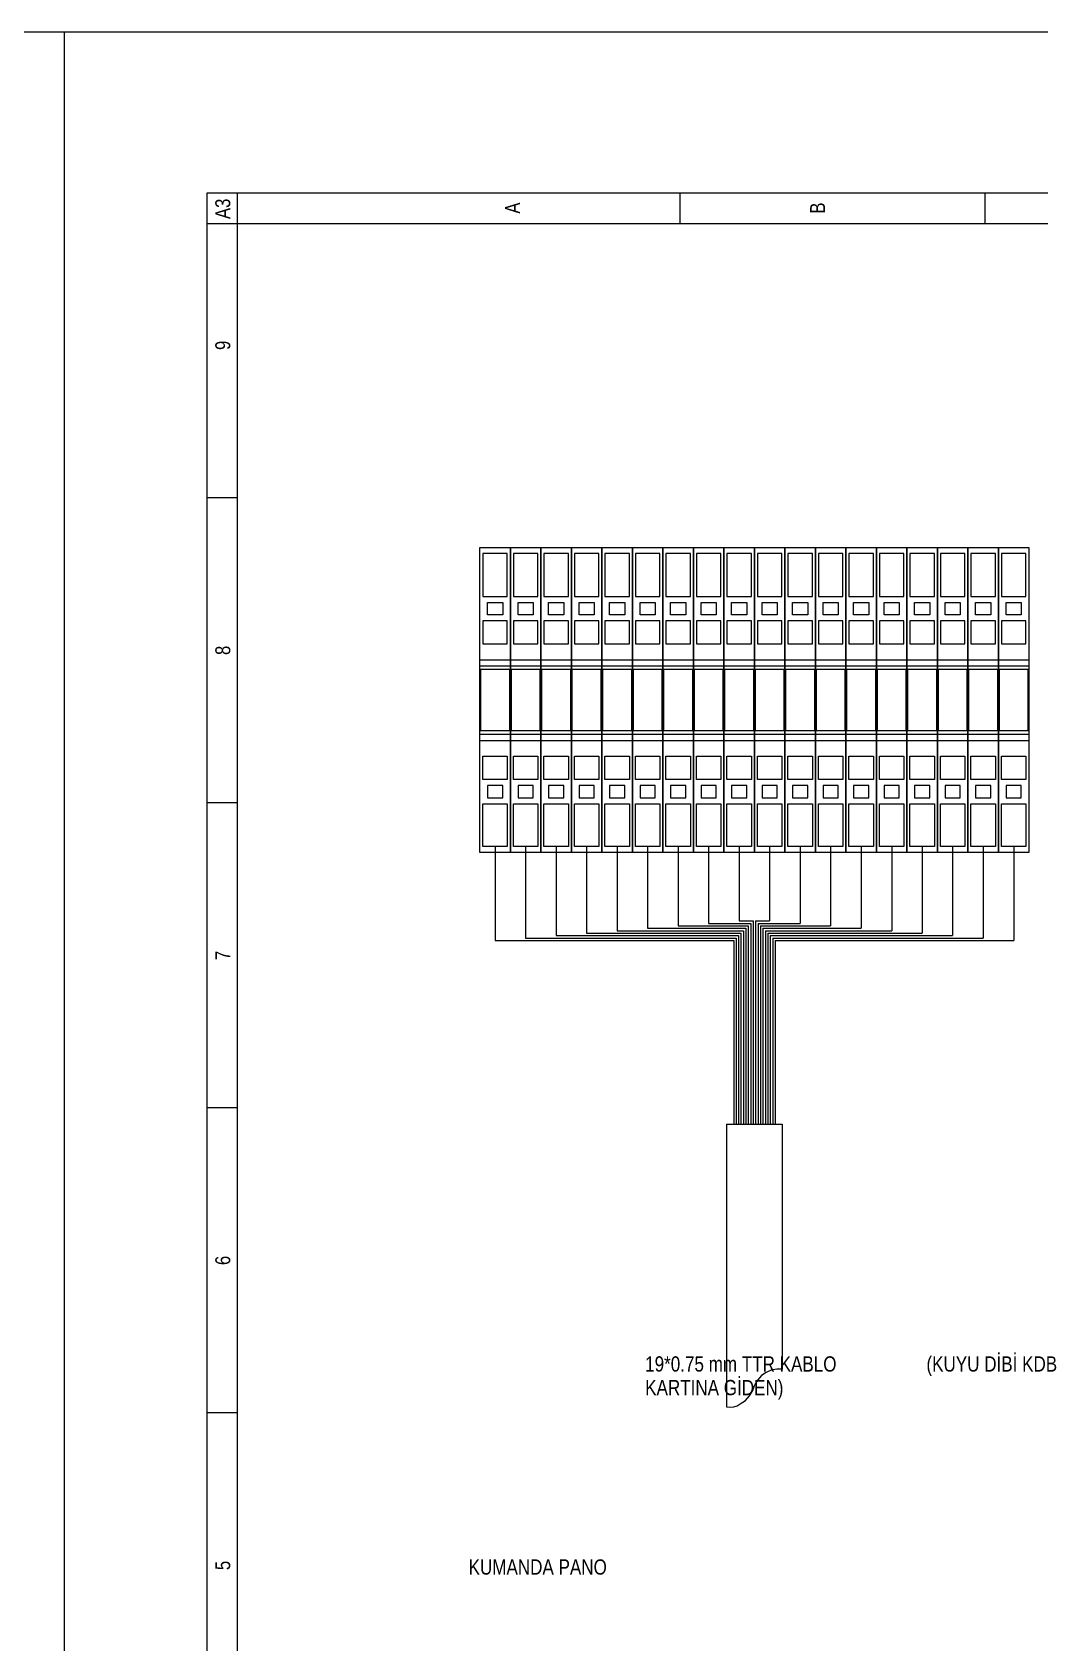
# Model space of a CAD drawing. Header units: centimetres. Extents: x 0 to 12309, y -30 to 2970.
# Drawn here: x 10183.9 to 10496.3, y 2470.6 to 2970 of the extents above; entities that cross this region are included whole.
import ezdxf
from ezdxf.enums import TextEntityAlignment as Align

# ---------------------------------------------------------------- set-up
doc = ezdxf.new("R2010")
doc.units = ezdxf.units.CM
for name, color, linetype in [('SCOTT-CERCEVE', 7, 'CONTINUOUS'), ('SCOTT-ELEKTRIK', 3, 'CONTINUOUS'), ('SCOTT-ELEKTRIK-YAZI', 4, 'CONTINUOUS')]:
    doc.layers.add(name, color=color, linetype=linetype)
doc.styles.get("Standard").update_dxf_attribs({"font": 'arial.ttf', "width": 0.8})

msp = doc.modelspace()

# ---------------------------------------------------------------- linework, layer by layer
at = {"layer": 'SCOTT-CERCEVE'}
msp.add_line((10193.9, 0), (10193.9, 2970), dxfattribs=at)
for points in [[(0, 0), (12308.93, 0), (12308.93, 2970), (0, 2970)], [(100, 0), (12283.93, 0), (12283.93, 2970), (100, 2970)]]:
    msp.add_lwpolyline(points, close=True, dxfattribs=at)
at = {"layer": 'SCOTT-ELEKTRIK'}
for p, q in [((10238.13, 1974.44), (10238.13, 2920.2)), ((10238.13, 2920.2), (10904.89, 2920.2)), ((10247.59, 1983.9), (10247.59, 2920.2)), ((10384.72, 2920.2), (10384.72, 2910.74)), ((10479.3, 2920.2), (10479.3, 2910.74)), ((10238.13, 2910.74), (10867.06, 2910.74)), ((10247.59, 2825.62), (10238.13, 2825.62)), ((10322.72, 2810.21), (10332.18, 2810.21)), ((10322.72, 2715.63), (10322.72, 2810.21)), ((10323.67, 2808.32), (10323.67, 2795.08)), ((10331.23, 2808.32), (10323.67, 2808.32)), ((10331.23, 2795.08), (10331.23, 2808.32)), ((10332.18, 2810.21), (10341.64, 2810.21)), ((10332.18, 2715.63), (10332.18, 2810.21)), ((10332.18, 2810.21), (10332.18, 2715.63)), ((10333.13, 2808.32), (10333.13, 2795.08)), ((10340.69, 2808.32), (10333.13, 2808.32)), ((10340.69, 2795.08), (10340.69, 2808.32)), ((10341.64, 2810.21), (10351.09, 2810.21)), ((10341.64, 2715.63), (10341.64, 2810.21)), ((10341.64, 2810.21), (10341.64, 2715.63)), ((10342.58, 2808.32), (10342.58, 2795.08)), ((10350.15, 2808.32), (10342.58, 2808.32)), ((10350.15, 2795.08), (10350.15, 2808.32)), ((10351.09, 2810.21), (10360.55, 2810.21)), ((10351.09, 2715.63), (10351.09, 2810.21)), ((10351.09, 2810.21), (10351.09, 2715.63)), ((10352.04, 2808.32), (10352.04, 2795.08)), ((10359.61, 2808.32), (10352.04, 2808.32)), ((10359.61, 2795.08), (10359.61, 2808.32)), ((10360.55, 2810.21), (10370.01, 2810.21)), ((10360.55, 2715.63), (10360.55, 2810.21)), ((10360.55, 2810.21), (10360.55, 2715.63)), ((10361.5, 2808.32), (10361.5, 2795.08)), ((10369.06, 2808.32), (10361.5, 2808.32)), ((10369.06, 2795.08), (10369.06, 2808.32)), ((10370.01, 2810.21), (10379.47, 2810.21)), ((10370.01, 2715.63), (10370.01, 2810.21)), ((10370.01, 2810.21), (10370.01, 2715.63)), ((10370.96, 2808.32), (10370.96, 2795.08)), ((10378.52, 2808.32), (10370.96, 2808.32)), ((10378.52, 2795.08), (10378.52, 2808.32)), ((10379.47, 2810.21), (10388.92, 2810.21)), ((10379.47, 2715.63), (10379.47, 2810.21)), ((10379.47, 2810.21), (10379.47, 2715.63)), ((10380.41, 2808.32), (10380.41, 2795.08)), ((10387.98, 2808.32), (10380.41, 2808.32)), ((10387.98, 2795.08), (10387.98, 2808.32)), ((10388.92, 2810.21), (10398.38, 2810.21)), ((10388.92, 2715.63), (10388.92, 2810.21)), ((10388.92, 2810.21), (10388.92, 2715.63)), ((10389.87, 2808.32), (10389.87, 2795.08)), ((10397.44, 2808.32), (10389.87, 2808.32)), ((10397.44, 2795.08), (10397.44, 2808.32)), ((10398.38, 2810.21), (10407.84, 2810.21)), ((10398.38, 2715.63), (10398.38, 2810.21)), ((10398.38, 2810.21), (10398.38, 2715.63)), ((10399.33, 2808.32), (10399.33, 2795.08)), ((10406.89, 2808.32), (10399.33, 2808.32)), ((10406.89, 2795.08), (10406.89, 2808.32)), ((10407.84, 2810.21), (10417.3, 2810.21)), ((10407.84, 2715.63), (10407.84, 2810.21)), ((10407.84, 2810.21), (10407.84, 2715.63)), ((10408.79, 2808.32), (10408.79, 2795.08)), ((10416.35, 2808.32), (10408.79, 2808.32)), ((10416.35, 2795.08), (10416.35, 2808.32)), ((10417.3, 2810.21), (10426.75, 2810.21)), ((10417.3, 2715.63), (10417.3, 2810.21)), ((10417.3, 2810.21), (10417.3, 2715.63)), ((10418.24, 2808.32), (10418.24, 2795.08)), ((10425.81, 2808.32), (10418.24, 2808.32)), ((10425.81, 2795.08), (10425.81, 2808.32)), ((10426.75, 2810.21), (10436.21, 2810.21)), ((10426.75, 2715.63), (10426.75, 2810.21)), ((10426.75, 2810.21), (10426.75, 2715.63)), ((10427.7, 2808.32), (10427.7, 2795.08)), ((10435.27, 2808.32), (10427.7, 2808.32)), ((10435.27, 2795.08), (10435.27, 2808.32)), ((10436.21, 2810.21), (10445.67, 2810.21)), ((10436.21, 2715.63), (10436.21, 2810.21)), ((10436.21, 2810.21), (10436.21, 2715.63)), ((10437.16, 2808.32), (10437.16, 2795.08)), ((10444.72, 2808.32), (10437.16, 2808.32)), ((10444.72, 2795.08), (10444.72, 2808.32)), ((10445.67, 2810.21), (10455.13, 2810.21)), ((10445.67, 2715.63), (10445.67, 2810.21)), ((10445.67, 2810.21), (10445.67, 2715.63)), ((10446.62, 2808.32), (10446.62, 2795.08)), ((10454.18, 2808.32), (10446.62, 2808.32)), ((10454.18, 2795.08), (10454.18, 2808.32)), ((10455.13, 2810.21), (10464.59, 2810.21)), ((10455.13, 2715.63), (10455.13, 2810.21)), ((10455.13, 2810.21), (10455.13, 2715.63)), ((10456.07, 2808.32), (10456.07, 2795.08)), ((10463.64, 2808.32), (10456.07, 2808.32)), ((10463.64, 2795.08), (10463.64, 2808.32)), ((10464.59, 2810.21), (10474.04, 2810.21)), ((10464.59, 2715.63), (10464.59, 2810.21)), ((10464.59, 2810.21), (10464.59, 2715.63)), ((10465.53, 2808.32), (10465.53, 2795.08)), ((10473.1, 2808.32), (10465.53, 2808.32)), ((10473.1, 2795.08), (10473.1, 2808.32)), ((10474.04, 2810.21), (10483.5, 2810.21)), ((10474.04, 2715.63), (10474.04, 2810.21)), ((10474.04, 2810.21), (10474.04, 2715.63)), ((10474.99, 2808.32), (10474.99, 2795.08)), ((10482.55, 2808.32), (10474.99, 2808.32)), ((10482.55, 2795.08), (10482.55, 2808.32)), ((10483.5, 2810.21), (10492.96, 2810.21)), ((10483.5, 2715.63), (10483.5, 2810.21)), ((10483.5, 2810.21), (10483.5, 2715.63)), ((10484.45, 2808.32), (10484.45, 2795.08)), ((10492.01, 2808.32), (10484.45, 2808.32)), ((10492.01, 2795.08), (10492.01, 2808.32)), ((10492.96, 2810.21), (10492.96, 2715.63)), ((10323.67, 2795.08), (10331.23, 2795.08)), ((10325.09, 2793.18), (10329.82, 2793.18)), ((10325.09, 2789.4), (10325.09, 2793.18)), ((10329.82, 2793.18), (10329.82, 2789.4)), ((10333.13, 2795.08), (10340.69, 2795.08)), ((10334.54, 2793.18), (10339.27, 2793.18)), ((10334.54, 2789.4), (10334.54, 2793.18)), ((10339.27, 2793.18), (10339.27, 2789.4)), ((10342.58, 2795.08), (10350.15, 2795.08)), ((10344, 2793.18), (10348.73, 2793.18)), ((10344, 2789.4), (10344, 2793.18)), ((10348.73, 2793.18), (10348.73, 2789.4)), ((10352.04, 2795.08), (10359.61, 2795.08)), ((10353.46, 2793.18), (10358.19, 2793.18)), ((10353.46, 2789.4), (10353.46, 2793.18)), ((10358.19, 2793.18), (10358.19, 2789.4)), ((10361.5, 2795.08), (10369.06, 2795.08)), ((10362.92, 2793.18), (10367.65, 2793.18)), ((10362.92, 2789.4), (10362.92, 2793.18)), ((10367.65, 2793.18), (10367.65, 2789.4)), ((10370.96, 2795.08), (10378.52, 2795.08)), ((10372.37, 2793.18), (10377.1, 2793.18)), ((10372.37, 2789.4), (10372.37, 2793.18)), ((10377.1, 2793.18), (10377.1, 2789.4)), ((10380.41, 2795.08), (10387.98, 2795.08)), ((10381.83, 2793.18), (10386.56, 2793.18)), ((10381.83, 2789.4), (10381.83, 2793.18)), ((10386.56, 2793.18), (10386.56, 2789.4)), ((10389.87, 2795.08), (10397.44, 2795.08)), ((10391.29, 2793.18), (10396.02, 2793.18)), ((10391.29, 2789.4), (10391.29, 2793.18)), ((10396.02, 2793.18), (10396.02, 2789.4)), ((10399.33, 2795.08), (10406.89, 2795.08)), ((10400.75, 2793.18), (10405.48, 2793.18)), ((10400.75, 2789.4), (10400.75, 2793.18)), ((10405.48, 2793.18), (10405.48, 2789.4)), ((10408.79, 2795.08), (10416.35, 2795.08)), ((10410.2, 2793.18), (10414.93, 2793.18)), ((10410.2, 2789.4), (10410.2, 2793.18)), ((10414.93, 2793.18), (10414.93, 2789.4)), ((10418.24, 2795.08), (10425.81, 2795.08)), ((10419.66, 2793.18), (10424.39, 2793.18)), ((10419.66, 2789.4), (10419.66, 2793.18)), ((10424.39, 2793.18), (10424.39, 2789.4)), ((10427.7, 2795.08), (10435.27, 2795.08)), ((10429.12, 2793.18), (10433.85, 2793.18)), ((10429.12, 2789.4), (10429.12, 2793.18)), ((10433.85, 2793.18), (10433.85, 2789.4)), ((10437.16, 2795.08), (10444.72, 2795.08)), ((10438.58, 2793.18), (10443.31, 2793.18)), ((10438.58, 2789.4), (10438.58, 2793.18)), ((10443.31, 2793.18), (10443.31, 2789.4)), ((10446.62, 2795.08), (10454.18, 2795.08)), ((10448.03, 2793.18), (10452.76, 2793.18)), ((10448.03, 2789.4), (10448.03, 2793.18)), ((10452.76, 2793.18), (10452.76, 2789.4)), ((10456.07, 2795.08), (10463.64, 2795.08)), ((10457.49, 2793.18), (10462.22, 2793.18)), ((10457.49, 2789.4), (10457.49, 2793.18)), ((10462.22, 2793.18), (10462.22, 2789.4)), ((10465.53, 2795.08), (10473.1, 2795.08)), ((10466.95, 2793.18), (10471.68, 2793.18)), ((10466.95, 2789.4), (10466.95, 2793.18)), ((10471.68, 2793.18), (10471.68, 2789.4)), ((10474.99, 2795.08), (10482.55, 2795.08)), ((10476.41, 2793.18), (10481.14, 2793.18)), ((10476.41, 2789.4), (10476.41, 2793.18)), ((10481.14, 2793.18), (10481.14, 2789.4)), ((10484.45, 2795.08), (10492.01, 2795.08)), ((10485.86, 2793.18), (10490.59, 2793.18)), ((10485.86, 2789.4), (10485.86, 2793.18)), ((10490.59, 2793.18), (10490.59, 2789.4)), ((10331.23, 2787.51), (10323.67, 2787.51)), ((10323.67, 2787.51), (10323.67, 2780.32)), ((10329.82, 2789.4), (10325.09, 2789.4)), ((10331.23, 2780.32), (10331.23, 2787.51)), ((10340.69, 2787.51), (10333.13, 2787.51)), ((10333.13, 2787.51), (10333.13, 2780.32)), ((10339.27, 2789.4), (10334.54, 2789.4)), ((10340.69, 2780.32), (10340.69, 2787.51)), ((10350.15, 2787.51), (10342.58, 2787.51)), ((10342.58, 2787.51), (10342.58, 2780.32)), ((10348.73, 2789.4), (10344, 2789.4)), ((10350.15, 2780.32), (10350.15, 2787.51)), ((10359.61, 2787.51), (10352.04, 2787.51)), ((10352.04, 2787.51), (10352.04, 2780.32)), ((10358.19, 2789.4), (10353.46, 2789.4)), ((10359.61, 2780.32), (10359.61, 2787.51)), ((10369.06, 2787.51), (10361.5, 2787.51)), ((10361.5, 2787.51), (10361.5, 2780.32)), ((10367.65, 2789.4), (10362.92, 2789.4)), ((10369.06, 2780.32), (10369.06, 2787.51)), ((10378.52, 2787.51), (10370.96, 2787.51)), ((10370.96, 2787.51), (10370.96, 2780.32)), ((10377.1, 2789.4), (10372.37, 2789.4)), ((10378.52, 2780.32), (10378.52, 2787.51)), ((10387.98, 2787.51), (10380.41, 2787.51)), ((10380.41, 2787.51), (10380.41, 2780.32)), ((10386.56, 2789.4), (10381.83, 2789.4)), ((10387.98, 2780.32), (10387.98, 2787.51)), ((10397.44, 2787.51), (10389.87, 2787.51)), ((10389.87, 2787.51), (10389.87, 2780.32)), ((10396.02, 2789.4), (10391.29, 2789.4)), ((10397.44, 2780.32), (10397.44, 2787.51)), ((10406.89, 2787.51), (10399.33, 2787.51)), ((10399.33, 2787.51), (10399.33, 2780.32)), ((10405.48, 2789.4), (10400.75, 2789.4)), ((10406.89, 2780.32), (10406.89, 2787.51)), ((10416.35, 2787.51), (10408.79, 2787.51)), ((10408.79, 2787.51), (10408.79, 2780.32)), ((10414.93, 2789.4), (10410.2, 2789.4)), ((10416.35, 2780.32), (10416.35, 2787.51)), ((10425.81, 2787.51), (10418.24, 2787.51)), ((10418.24, 2787.51), (10418.24, 2780.32)), ((10424.39, 2789.4), (10419.66, 2789.4)), ((10425.81, 2780.32), (10425.81, 2787.51)), ((10435.27, 2787.51), (10427.7, 2787.51)), ((10427.7, 2787.51), (10427.7, 2780.32)), ((10433.85, 2789.4), (10429.12, 2789.4)), ((10435.27, 2780.32), (10435.27, 2787.51)), ((10444.72, 2787.51), (10437.16, 2787.51)), ((10437.16, 2787.51), (10437.16, 2780.32)), ((10443.31, 2789.4), (10438.58, 2789.4)), ((10444.72, 2780.32), (10444.72, 2787.51)), ((10454.18, 2787.51), (10446.62, 2787.51)), ((10446.62, 2787.51), (10446.62, 2780.32)), ((10452.76, 2789.4), (10448.03, 2789.4)), ((10454.18, 2780.32), (10454.18, 2787.51)), ((10463.64, 2787.51), (10456.07, 2787.51)), ((10456.07, 2787.51), (10456.07, 2780.32)), ((10462.22, 2789.4), (10457.49, 2789.4)), ((10463.64, 2780.32), (10463.64, 2787.51)), ((10473.1, 2787.51), (10465.53, 2787.51)), ((10465.53, 2787.51), (10465.53, 2780.32)), ((10471.68, 2789.4), (10466.95, 2789.4)), ((10473.1, 2780.32), (10473.1, 2787.51)), ((10482.55, 2787.51), (10474.99, 2787.51)), ((10474.99, 2787.51), (10474.99, 2780.32)), ((10481.14, 2789.4), (10476.41, 2789.4)), ((10482.55, 2780.32), (10482.55, 2787.51)), ((10492.01, 2787.51), (10484.45, 2787.51)), ((10484.45, 2787.51), (10484.45, 2780.32)), ((10490.59, 2789.4), (10485.86, 2789.4)), ((10492.01, 2780.32), (10492.01, 2787.51)), ((10323.67, 2780.32), (10331.23, 2780.32)), ((10333.13, 2780.32), (10340.69, 2780.32)), ((10342.58, 2780.32), (10350.15, 2780.32)), ((10352.04, 2780.32), (10359.61, 2780.32)), ((10361.5, 2780.32), (10369.06, 2780.32)), ((10370.96, 2780.32), (10378.52, 2780.32)), ((10380.41, 2780.32), (10387.98, 2780.32)), ((10389.87, 2780.32), (10397.44, 2780.32)), ((10399.33, 2780.32), (10406.89, 2780.32)), ((10408.79, 2780.32), (10416.35, 2780.32)), ((10418.24, 2780.32), (10425.81, 2780.32)), ((10427.7, 2780.32), (10435.27, 2780.32)), ((10437.16, 2780.32), (10444.72, 2780.32)), ((10446.62, 2780.32), (10454.18, 2780.32)), ((10456.07, 2780.32), (10463.64, 2780.32)), ((10465.53, 2780.32), (10473.1, 2780.32)), ((10474.99, 2780.32), (10482.55, 2780.32)), ((10484.45, 2780.32), (10492.01, 2780.32)), ((10322.72, 2775.4), (10332.18, 2775.4)), ((10322.72, 2773.51), (10332.18, 2773.51)), ((10322.91, 2772.38), (10322.91, 2753.46)), ((10331.99, 2772.38), (10322.91, 2772.38)), ((10331.99, 2753.46), (10331.99, 2772.38)), ((10332.18, 2775.4), (10341.64, 2775.4)), ((10332.18, 2773.51), (10341.64, 2773.51)), ((10332.37, 2772.38), (10332.37, 2753.46)), ((10341.45, 2772.38), (10332.37, 2772.38)), ((10341.45, 2753.46), (10341.45, 2772.38)), ((10341.64, 2775.4), (10351.09, 2775.4)), ((10341.64, 2773.51), (10351.09, 2773.51)), ((10341.83, 2772.38), (10341.83, 2753.46)), ((10350.91, 2772.38), (10341.83, 2772.38)), ((10350.91, 2753.46), (10350.91, 2772.38)), ((10351.09, 2775.4), (10360.55, 2775.4)), ((10351.09, 2773.51), (10360.55, 2773.51)), ((10351.28, 2772.38), (10351.28, 2753.46)), ((10360.36, 2772.38), (10351.28, 2772.38)), ((10360.36, 2753.46), (10360.36, 2772.38)), ((10360.55, 2775.4), (10370.01, 2775.4)), ((10360.55, 2773.51), (10370.01, 2773.51)), ((10360.74, 2772.38), (10360.74, 2753.46)), ((10369.82, 2772.38), (10360.74, 2772.38)), ((10369.82, 2753.46), (10369.82, 2772.38)), ((10370.01, 2775.4), (10379.47, 2775.4)), ((10370.01, 2773.51), (10379.47, 2773.51)), ((10370.2, 2772.38), (10370.2, 2753.46)), ((10379.28, 2772.38), (10370.2, 2772.38)), ((10379.28, 2753.46), (10379.28, 2772.38)), ((10379.47, 2775.4), (10388.92, 2775.4)), ((10379.47, 2773.51), (10388.92, 2773.51)), ((10379.66, 2772.38), (10379.66, 2753.46)), ((10388.74, 2772.38), (10379.66, 2772.38)), ((10388.74, 2753.46), (10388.74, 2772.38)), ((10388.92, 2775.4), (10398.38, 2775.4)), ((10388.92, 2773.51), (10398.38, 2773.51)), ((10389.11, 2772.38), (10389.11, 2753.46)), ((10398.19, 2772.38), (10389.11, 2772.38)), ((10398.19, 2753.46), (10398.19, 2772.38)), ((10398.38, 2775.4), (10407.84, 2775.4)), ((10398.38, 2773.51), (10407.84, 2773.51)), ((10398.57, 2772.38), (10398.57, 2753.46)), ((10407.65, 2772.38), (10398.57, 2772.38)), ((10407.65, 2753.46), (10407.65, 2772.38)), ((10407.84, 2775.4), (10417.3, 2775.4)), ((10407.84, 2773.51), (10417.3, 2773.51)), ((10408.03, 2772.38), (10408.03, 2753.46)), ((10417.11, 2772.38), (10408.03, 2772.38)), ((10417.11, 2753.46), (10417.11, 2772.38)), ((10417.3, 2775.4), (10426.75, 2775.4)), ((10417.3, 2773.51), (10426.75, 2773.51)), ((10417.49, 2772.38), (10417.49, 2753.46)), ((10426.57, 2772.38), (10417.49, 2772.38)), ((10426.57, 2753.46), (10426.57, 2772.38)), ((10426.75, 2775.4), (10436.21, 2775.4)), ((10426.75, 2773.51), (10436.21, 2773.51)), ((10426.94, 2772.38), (10426.94, 2753.46)), ((10436.02, 2772.38), (10426.94, 2772.38)), ((10436.02, 2753.46), (10436.02, 2772.38)), ((10436.21, 2775.4), (10445.67, 2775.4)), ((10436.21, 2773.51), (10445.67, 2773.51)), ((10436.4, 2772.38), (10436.4, 2753.46)), ((10445.48, 2772.38), (10436.4, 2772.38)), ((10445.48, 2753.46), (10445.48, 2772.38)), ((10445.67, 2775.4), (10455.13, 2775.4)), ((10445.67, 2773.51), (10455.13, 2773.51)), ((10445.86, 2772.38), (10445.86, 2753.46)), ((10454.94, 2772.38), (10445.86, 2772.38)), ((10454.94, 2753.46), (10454.94, 2772.38)), ((10455.13, 2775.4), (10464.59, 2775.4)), ((10455.13, 2773.51), (10464.59, 2773.51)), ((10455.32, 2772.38), (10455.32, 2753.46)), ((10464.4, 2772.38), (10455.32, 2772.38)), ((10464.4, 2753.46), (10464.4, 2772.38)), ((10464.59, 2775.4), (10474.04, 2775.4)), ((10464.59, 2773.51), (10474.04, 2773.51)), ((10464.77, 2772.38), (10464.77, 2753.46)), ((10473.85, 2772.38), (10464.77, 2772.38)), ((10473.85, 2753.46), (10473.85, 2772.38)), ((10474.04, 2775.4), (10483.5, 2775.4)), ((10474.04, 2773.51), (10483.5, 2773.51)), ((10474.23, 2772.38), (10474.23, 2753.46)), ((10483.31, 2772.38), (10474.23, 2772.38)), ((10483.31, 2753.46), (10483.31, 2772.38)), ((10483.5, 2775.4), (10492.96, 2775.4)), ((10483.5, 2773.51), (10492.96, 2773.51)), ((10483.69, 2772.38), (10483.69, 2753.46)), ((10492.77, 2772.38), (10483.69, 2772.38)), ((10492.77, 2753.46), (10492.77, 2772.38)), ((10322.72, 2752.33), (10332.18, 2752.33)), ((10322.91, 2753.46), (10331.99, 2753.46)), ((10332.18, 2752.33), (10341.64, 2752.33)), ((10332.37, 2753.46), (10341.45, 2753.46)), ((10341.64, 2752.33), (10351.09, 2752.33)), ((10341.83, 2753.46), (10350.91, 2753.46)), ((10351.09, 2752.33), (10360.55, 2752.33)), ((10351.28, 2753.46), (10360.36, 2753.46)), ((10360.55, 2752.33), (10370.01, 2752.33)), ((10360.74, 2753.46), (10369.82, 2753.46)), ((10370.01, 2752.33), (10379.47, 2752.33)), ((10370.2, 2753.46), (10379.28, 2753.46)), ((10379.47, 2752.33), (10388.92, 2752.33)), ((10379.66, 2753.46), (10388.74, 2753.46)), ((10388.92, 2752.33), (10398.38, 2752.33)), ((10389.11, 2753.46), (10398.19, 2753.46)), ((10398.38, 2752.33), (10407.84, 2752.33)), ((10398.57, 2753.46), (10407.65, 2753.46)), ((10407.84, 2752.33), (10417.3, 2752.33)), ((10408.03, 2753.46), (10417.11, 2753.46)), ((10417.3, 2752.33), (10426.75, 2752.33)), ((10417.49, 2753.46), (10426.57, 2753.46)), ((10426.75, 2752.33), (10436.21, 2752.33)), ((10426.94, 2753.46), (10436.02, 2753.46)), ((10436.21, 2752.33), (10445.67, 2752.33)), ((10436.4, 2753.46), (10445.48, 2753.46)), ((10445.67, 2752.33), (10455.13, 2752.33)), ((10445.86, 2753.46), (10454.94, 2753.46)), ((10455.13, 2752.33), (10464.59, 2752.33)), ((10455.32, 2753.46), (10464.4, 2753.46)), ((10464.59, 2752.33), (10474.04, 2752.33)), ((10464.77, 2753.46), (10473.85, 2753.46)), ((10474.04, 2752.33), (10483.5, 2752.33)), ((10474.23, 2753.46), (10483.31, 2753.46)), ((10483.5, 2752.33), (10492.96, 2752.33)), ((10483.69, 2753.46), (10492.77, 2753.46)), ((10322.72, 2750.44), (10332.18, 2750.44)), ((10332.18, 2750.44), (10341.64, 2750.44)), ((10341.64, 2750.44), (10351.09, 2750.44)), ((10351.09, 2750.44), (10360.55, 2750.44)), ((10360.55, 2750.44), (10370.01, 2750.44)), ((10370.01, 2750.44), (10379.47, 2750.44)), ((10379.47, 2750.44), (10388.92, 2750.44)), ((10388.92, 2750.44), (10398.38, 2750.44)), ((10398.38, 2750.44), (10407.84, 2750.44)), ((10407.84, 2750.44), (10417.3, 2750.44)), ((10417.3, 2750.44), (10426.75, 2750.44)), ((10426.75, 2750.44), (10436.21, 2750.44)), ((10436.21, 2750.44), (10445.67, 2750.44)), ((10445.67, 2750.44), (10455.13, 2750.44)), ((10455.13, 2750.44), (10464.59, 2750.44)), ((10464.59, 2750.44), (10474.04, 2750.44)), ((10474.04, 2750.44), (10483.5, 2750.44)), ((10483.5, 2750.44), (10492.96, 2750.44)), ((10323.67, 2745.52), (10331.23, 2745.52)), ((10323.67, 2738.33), (10323.67, 2745.52)), ((10331.23, 2745.52), (10331.23, 2738.33)), ((10333.13, 2745.52), (10340.69, 2745.52)), ((10333.13, 2738.33), (10333.13, 2745.52)), ((10340.69, 2745.52), (10340.69, 2738.33)), ((10342.58, 2745.52), (10350.15, 2745.52)), ((10342.58, 2738.33), (10342.58, 2745.52)), ((10350.15, 2745.52), (10350.15, 2738.33)), ((10352.04, 2745.52), (10359.61, 2745.52)), ((10352.04, 2738.33), (10352.04, 2745.52)), ((10359.61, 2745.52), (10359.61, 2738.33)), ((10361.5, 2745.52), (10369.06, 2745.52)), ((10361.5, 2738.33), (10361.5, 2745.52)), ((10369.06, 2745.52), (10369.06, 2738.33)), ((10370.96, 2745.52), (10378.52, 2745.52)), ((10370.96, 2738.33), (10370.96, 2745.52)), ((10378.52, 2745.52), (10378.52, 2738.33)), ((10380.41, 2745.52), (10387.98, 2745.52)), ((10380.41, 2738.33), (10380.41, 2745.52)), ((10387.98, 2745.52), (10387.98, 2738.33)), ((10389.87, 2745.52), (10397.44, 2745.52)), ((10389.87, 2738.33), (10389.87, 2745.52)), ((10397.44, 2745.52), (10397.44, 2738.33)), ((10399.33, 2745.52), (10406.89, 2745.52)), ((10399.33, 2738.33), (10399.33, 2745.52)), ((10406.89, 2745.52), (10406.89, 2738.33)), ((10408.79, 2745.52), (10416.35, 2745.52)), ((10408.79, 2738.33), (10408.79, 2745.52)), ((10416.35, 2745.52), (10416.35, 2738.33)), ((10418.24, 2745.52), (10425.81, 2745.52)), ((10418.24, 2738.33), (10418.24, 2745.52)), ((10425.81, 2745.52), (10425.81, 2738.33)), ((10427.7, 2745.52), (10435.27, 2745.52)), ((10427.7, 2738.33), (10427.7, 2745.52)), ((10435.27, 2745.52), (10435.27, 2738.33)), ((10437.16, 2745.52), (10444.72, 2745.52)), ((10437.16, 2738.33), (10437.16, 2745.52)), ((10444.72, 2745.52), (10444.72, 2738.33)), ((10446.62, 2745.52), (10454.18, 2745.52)), ((10446.62, 2738.33), (10446.62, 2745.52)), ((10454.18, 2745.52), (10454.18, 2738.33)), ((10456.07, 2745.52), (10463.64, 2745.52)), ((10456.07, 2738.33), (10456.07, 2745.52)), ((10463.64, 2745.52), (10463.64, 2738.33)), ((10465.53, 2745.52), (10473.1, 2745.52)), ((10465.53, 2738.33), (10465.53, 2745.52)), ((10473.1, 2745.52), (10473.1, 2738.33)), ((10474.99, 2745.52), (10482.55, 2745.52)), ((10474.99, 2738.33), (10474.99, 2745.52)), ((10482.55, 2745.52), (10482.55, 2738.33)), ((10484.45, 2745.52), (10492.01, 2745.52)), ((10484.45, 2738.33), (10484.45, 2745.52)), ((10492.01, 2745.52), (10492.01, 2738.33)), ((10331.23, 2738.33), (10323.67, 2738.33)), ((10340.69, 2738.33), (10333.13, 2738.33)), ((10350.15, 2738.33), (10342.58, 2738.33)), ((10359.61, 2738.33), (10352.04, 2738.33)), ((10369.06, 2738.33), (10361.5, 2738.33)), ((10378.52, 2738.33), (10370.96, 2738.33)), ((10387.98, 2738.33), (10380.41, 2738.33)), ((10397.44, 2738.33), (10389.87, 2738.33)), ((10406.89, 2738.33), (10399.33, 2738.33)), ((10416.35, 2738.33), (10408.79, 2738.33)), ((10425.81, 2738.33), (10418.24, 2738.33)), ((10435.27, 2738.33), (10427.7, 2738.33)), ((10444.72, 2738.33), (10437.16, 2738.33)), ((10454.18, 2738.33), (10446.62, 2738.33)), ((10463.64, 2738.33), (10456.07, 2738.33)), ((10473.1, 2738.33), (10465.53, 2738.33)), ((10482.55, 2738.33), (10474.99, 2738.33)), ((10492.01, 2738.33), (10484.45, 2738.33)), ((10329.82, 2736.44), (10325.09, 2736.44)), ((10325.09, 2736.44), (10325.09, 2732.66)), ((10325.09, 2732.66), (10329.82, 2732.66)), ((10329.82, 2732.66), (10329.82, 2736.44)), ((10339.27, 2736.44), (10334.54, 2736.44)), ((10334.54, 2736.44), (10334.54, 2732.66)), ((10334.54, 2732.66), (10339.27, 2732.66)), ((10339.27, 2732.66), (10339.27, 2736.44)), ((10348.73, 2736.44), (10344, 2736.44)), ((10344, 2736.44), (10344, 2732.66)), ((10344, 2732.66), (10348.73, 2732.66)), ((10348.73, 2732.66), (10348.73, 2736.44)), ((10358.19, 2736.44), (10353.46, 2736.44)), ((10353.46, 2736.44), (10353.46, 2732.66)), ((10353.46, 2732.66), (10358.19, 2732.66)), ((10358.19, 2732.66), (10358.19, 2736.44)), ((10367.65, 2736.44), (10362.92, 2736.44)), ((10362.92, 2736.44), (10362.92, 2732.66)), ((10362.92, 2732.66), (10367.65, 2732.66)), ((10367.65, 2732.66), (10367.65, 2736.44)), ((10377.1, 2736.44), (10372.37, 2736.44)), ((10372.37, 2736.44), (10372.37, 2732.66)), ((10372.37, 2732.66), (10377.1, 2732.66)), ((10377.1, 2732.66), (10377.1, 2736.44)), ((10386.56, 2736.44), (10381.83, 2736.44)), ((10381.83, 2736.44), (10381.83, 2732.66)), ((10381.83, 2732.66), (10386.56, 2732.66)), ((10386.56, 2732.66), (10386.56, 2736.44)), ((10396.02, 2736.44), (10391.29, 2736.44)), ((10391.29, 2736.44), (10391.29, 2732.66)), ((10391.29, 2732.66), (10396.02, 2732.66)), ((10396.02, 2732.66), (10396.02, 2736.44)), ((10405.48, 2736.44), (10400.75, 2736.44)), ((10400.75, 2736.44), (10400.75, 2732.66)), ((10400.75, 2732.66), (10405.48, 2732.66)), ((10405.48, 2732.66), (10405.48, 2736.44)), ((10414.93, 2736.44), (10410.2, 2736.44)), ((10410.2, 2736.44), (10410.2, 2732.66)), ((10410.2, 2732.66), (10414.93, 2732.66)), ((10414.93, 2732.66), (10414.93, 2736.44)), ((10424.39, 2736.44), (10419.66, 2736.44)), ((10419.66, 2736.44), (10419.66, 2732.66)), ((10419.66, 2732.66), (10424.39, 2732.66)), ((10424.39, 2732.66), (10424.39, 2736.44)), ((10433.85, 2736.44), (10429.12, 2736.44)), ((10429.12, 2736.44), (10429.12, 2732.66)), ((10429.12, 2732.66), (10433.85, 2732.66)), ((10433.85, 2732.66), (10433.85, 2736.44)), ((10443.31, 2736.44), (10438.58, 2736.44)), ((10438.58, 2736.44), (10438.58, 2732.66)), ((10438.58, 2732.66), (10443.31, 2732.66)), ((10443.31, 2732.66), (10443.31, 2736.44)), ((10452.76, 2736.44), (10448.03, 2736.44)), ((10448.03, 2736.44), (10448.03, 2732.66)), ((10448.03, 2732.66), (10452.76, 2732.66)), ((10452.76, 2732.66), (10452.76, 2736.44)), ((10462.22, 2736.44), (10457.49, 2736.44)), ((10457.49, 2736.44), (10457.49, 2732.66)), ((10457.49, 2732.66), (10462.22, 2732.66)), ((10462.22, 2732.66), (10462.22, 2736.44)), ((10471.68, 2736.44), (10466.95, 2736.44)), ((10466.95, 2736.44), (10466.95, 2732.66)), ((10466.95, 2732.66), (10471.68, 2732.66)), ((10471.68, 2732.66), (10471.68, 2736.44)), ((10481.14, 2736.44), (10476.41, 2736.44)), ((10476.41, 2736.44), (10476.41, 2732.66)), ((10476.41, 2732.66), (10481.14, 2732.66)), ((10481.14, 2732.66), (10481.14, 2736.44)), ((10490.59, 2736.44), (10485.86, 2736.44)), ((10485.86, 2736.44), (10485.86, 2732.66)), ((10485.86, 2732.66), (10490.59, 2732.66)), ((10490.59, 2732.66), (10490.59, 2736.44)), ((10247.59, 2731.05), (10238.13, 2731.05)), ((10323.67, 2717.52), (10323.67, 2730.76)), ((10323.67, 2730.76), (10331.23, 2730.76)), ((10331.23, 2730.76), (10331.23, 2717.52)), ((10333.13, 2717.52), (10333.13, 2730.76)), ((10333.13, 2730.76), (10340.69, 2730.76)), ((10340.69, 2730.76), (10340.69, 2717.52)), ((10342.58, 2717.52), (10342.58, 2730.76)), ((10342.58, 2730.76), (10350.15, 2730.76)), ((10350.15, 2730.76), (10350.15, 2717.52)), ((10352.04, 2717.52), (10352.04, 2730.76)), ((10352.04, 2730.76), (10359.61, 2730.76)), ((10359.61, 2730.76), (10359.61, 2717.52)), ((10361.5, 2717.52), (10361.5, 2730.76)), ((10361.5, 2730.76), (10369.06, 2730.76)), ((10369.06, 2730.76), (10369.06, 2717.52)), ((10370.96, 2717.52), (10370.96, 2730.76)), ((10370.96, 2730.76), (10378.52, 2730.76)), ((10378.52, 2730.76), (10378.52, 2717.52)), ((10380.41, 2717.52), (10380.41, 2730.76)), ((10380.41, 2730.76), (10387.98, 2730.76)), ((10387.98, 2730.76), (10387.98, 2717.52)), ((10389.87, 2717.52), (10389.87, 2730.76)), ((10389.87, 2730.76), (10397.44, 2730.76)), ((10397.44, 2730.76), (10397.44, 2717.52)), ((10399.33, 2717.52), (10399.33, 2730.76)), ((10399.33, 2730.76), (10406.89, 2730.76)), ((10406.89, 2730.76), (10406.89, 2717.52)), ((10408.79, 2717.52), (10408.79, 2730.76)), ((10408.79, 2730.76), (10416.35, 2730.76)), ((10416.35, 2730.76), (10416.35, 2717.52)), ((10418.24, 2717.52), (10418.24, 2730.76)), ((10418.24, 2730.76), (10425.81, 2730.76)), ((10425.81, 2730.76), (10425.81, 2717.52)), ((10427.7, 2717.52), (10427.7, 2730.76)), ((10427.7, 2730.76), (10435.27, 2730.76)), ((10435.27, 2730.76), (10435.27, 2717.52)), ((10437.16, 2717.52), (10437.16, 2730.76)), ((10437.16, 2730.76), (10444.72, 2730.76)), ((10444.72, 2730.76), (10444.72, 2717.52)), ((10446.62, 2717.52), (10446.62, 2730.76)), ((10446.62, 2730.76), (10454.18, 2730.76)), ((10454.18, 2730.76), (10454.18, 2717.52)), ((10456.07, 2717.52), (10456.07, 2730.76)), ((10456.07, 2730.76), (10463.64, 2730.76)), ((10463.64, 2730.76), (10463.64, 2717.52)), ((10465.53, 2717.52), (10465.53, 2730.76)), ((10465.53, 2730.76), (10473.1, 2730.76)), ((10473.1, 2730.76), (10473.1, 2717.52)), ((10474.99, 2717.52), (10474.99, 2730.76)), ((10474.99, 2730.76), (10482.55, 2730.76)), ((10482.55, 2730.76), (10482.55, 2717.52)), ((10484.45, 2717.52), (10484.45, 2730.76)), ((10484.45, 2730.76), (10492.01, 2730.76)), ((10492.01, 2730.76), (10492.01, 2717.52)), ((10331.23, 2717.52), (10323.67, 2717.52)), ((10327.45, 2717.52), (10327.45, 2688.38)), ((10340.69, 2717.52), (10333.13, 2717.52)), ((10336.91, 2717.52), (10336.91, 2689.14)), ((10350.15, 2717.52), (10342.58, 2717.52)), ((10346.37, 2717.52), (10346.37, 2689.89)), ((10359.61, 2717.52), (10352.04, 2717.52)), ((10355.82, 2717.52), (10355.82, 2690.65)), ((10369.06, 2717.52), (10361.5, 2717.52)), ((10365.28, 2717.52), (10365.28, 2691.41)), ((10378.52, 2717.52), (10370.96, 2717.52)), ((10374.74, 2717.52), (10374.74, 2692.16)), ((10387.98, 2717.52), (10380.41, 2717.52)), ((10384.2, 2717.52), (10384.2, 2692.92)), ((10397.44, 2717.52), (10389.87, 2717.52)), ((10393.65, 2717.52), (10393.65, 2693.68)), ((10406.89, 2717.52), (10399.33, 2717.52)), ((10403.11, 2717.52), (10403.11, 2694.43)), ((10416.35, 2717.52), (10408.79, 2717.52)), ((10412.57, 2717.52), (10412.57, 2694.43)), ((10425.81, 2717.52), (10418.24, 2717.52)), ((10422.03, 2717.52), (10422.03, 2693.68)), ((10435.27, 2717.52), (10427.7, 2717.52)), ((10431.48, 2717.52), (10431.48, 2692.92)), ((10444.72, 2717.52), (10437.16, 2717.52)), ((10440.94, 2717.52), (10440.94, 2692.16)), ((10454.18, 2717.52), (10446.62, 2717.52)), ((10450.4, 2717.52), (10450.4, 2691.41)), ((10463.64, 2717.52), (10456.07, 2717.52)), ((10459.86, 2717.52), (10459.86, 2690.65)), ((10473.1, 2717.52), (10465.53, 2717.52)), ((10469.31, 2717.52), (10469.31, 2689.89)), ((10482.55, 2717.52), (10474.99, 2717.52)), ((10478.77, 2717.52), (10478.77, 2689.14)), ((10492.01, 2717.52), (10484.45, 2717.52)), ((10488.23, 2717.52), (10488.23, 2688.38)), ((10332.18, 2715.63), (10322.72, 2715.63)), ((10341.64, 2715.63), (10332.18, 2715.63)), ((10351.09, 2715.63), (10341.64, 2715.63)), ((10360.55, 2715.63), (10351.09, 2715.63)), ((10370.01, 2715.63), (10360.55, 2715.63)), ((10379.47, 2715.63), (10370.01, 2715.63)), ((10388.92, 2715.63), (10379.47, 2715.63)), ((10398.38, 2715.63), (10388.92, 2715.63)), ((10407.84, 2715.63), (10398.38, 2715.63)), ((10417.3, 2715.63), (10407.84, 2715.63)), ((10426.75, 2715.63), (10417.3, 2715.63)), ((10436.21, 2715.63), (10426.75, 2715.63)), ((10445.67, 2715.63), (10436.21, 2715.63)), ((10455.13, 2715.63), (10445.67, 2715.63)), ((10464.59, 2715.63), (10455.13, 2715.63)), ((10474.04, 2715.63), (10464.59, 2715.63)), ((10483.5, 2715.63), (10474.04, 2715.63)), ((10492.96, 2715.63), (10483.5, 2715.63)), ((10374.74, 2692.16), (10405.19, 2692.16)), ((10384.2, 2692.92), (10405.95, 2692.92)), ((10393.65, 2693.68), (10406.7, 2693.68)), ((10403.11, 2694.43), (10407.46, 2694.43)), ((10405.19, 2692.16), (10405.19, 2631.44)), ((10405.95, 2692.92), (10405.95, 2631.44)), ((10406.7, 2693.68), (10406.7, 2631.44)), ((10407.46, 2694.43), (10407.46, 2631.44)), ((10408.22, 2694.43), (10408.22, 2631.44)), ((10408.22, 2694.43), (10412.57, 2694.43)), ((10408.97, 2693.68), (10408.97, 2631.44)), ((10408.97, 2693.68), (10422.03, 2693.68)), ((10409.73, 2692.92), (10409.73, 2631.44)), ((10409.73, 2692.92), (10431.48, 2692.92)), ((10410.49, 2692.16), (10410.49, 2631.44)), ((10410.49, 2692.16), (10440.94, 2692.16)), ((10327.45, 2688.38), (10401.41, 2688.38)), ((10336.91, 2689.14), (10402.17, 2689.14)), ((10346.37, 2689.89), (10402.92, 2689.89)), ((10355.82, 2690.65), (10403.68, 2690.65)), ((10365.28, 2691.41), (10404.44, 2691.41)), ((10401.41, 2688.38), (10401.41, 2631.44)), ((10402.17, 2689.14), (10402.17, 2631.44)), ((10402.92, 2689.89), (10402.92, 2631.44)), ((10403.68, 2690.65), (10403.68, 2631.44)), ((10404.44, 2691.41), (10404.44, 2631.44)), ((10411.24, 2691.41), (10411.24, 2631.44)), ((10411.24, 2691.41), (10450.4, 2691.41)), ((10412, 2690.65), (10412, 2631.44)), ((10412, 2690.65), (10459.86, 2690.65)), ((10412.76, 2689.89), (10412.76, 2631.44)), ((10412.76, 2689.89), (10469.31, 2689.89)), ((10413.51, 2689.14), (10413.51, 2631.44)), ((10413.51, 2689.14), (10478.77, 2689.14)), ((10414.27, 2688.38), (10414.27, 2631.44)), ((10414.27, 2688.38), (10488.23, 2688.38)), ((10247.59, 2636.47), (10238.13, 2636.47)), ((10399.2, 2631.44), (10416.48, 2631.44)), ((10399.2, 2631.44), (10399.2, 2543.78)), ((10416.48, 2631.44), (10416.48, 2555.43)), ((10247.59, 2541.9), (10238.13, 2541.9))]:
    msp.add_line(p, q, dxfattribs=at)
for points in [[(10416.48, 2555.43), (10414.75, 2555.47), (10413.05, 2555.14), (10411.45, 2554.46), (10410.04, 2553.46), (10408.86, 2552.19), (10407.98, 2550.7)], [(10403.46, 2544.68), (10405.03, 2545.8), (10406.34, 2547.22), (10407.34, 2548.87), (10407.98, 2550.7)], [(10399.2, 2543.78), (10400.31, 2543.66), (10401.42, 2543.78), (10402.48, 2544.12), (10403.46, 2544.68)]]:
    msp.add_lwpolyline(points, dxfattribs=at)

# ---------------------------------------------------------------- texts
at = {"layer": 'SCOTT-ELEKTRIK-YAZI', "width": 0.8}
msp.add_text('A3', height=4.634, rotation=90, dxfattribs=at).set_placement((10245.32, 2912.07))
for s, p in [('A', (10335.17, 2915.47)), ('B', (10429.74, 2915.47)), ('9', (10245.32, 2872.91)), ('8', (10245.32, 2778.34)), ('7', (10245.32, 2683.76)), ('6', (10245.32, 2589.18)), ('5', (10245.32, 2494.61))]:
    msp.add_text(s, height=4.63, rotation=90, dxfattribs=at).set_placement(p, align=Align.CENTER)
for s, p in [('19*0.75 mm TTR KABLO                   (KUYU DİBİ KDB', (10373.97, 2559.45)), ('KARTINA GİDEN)', (10373.97, 2552.12)), ('KUMANDA PANO', (10319.22, 2496.49))]:
    msp.add_text(s, height=4.7288, dxfattribs=at).set_placement(p, align=Align.TOP_LEFT)

doc.saveas('drawing.dxf')
